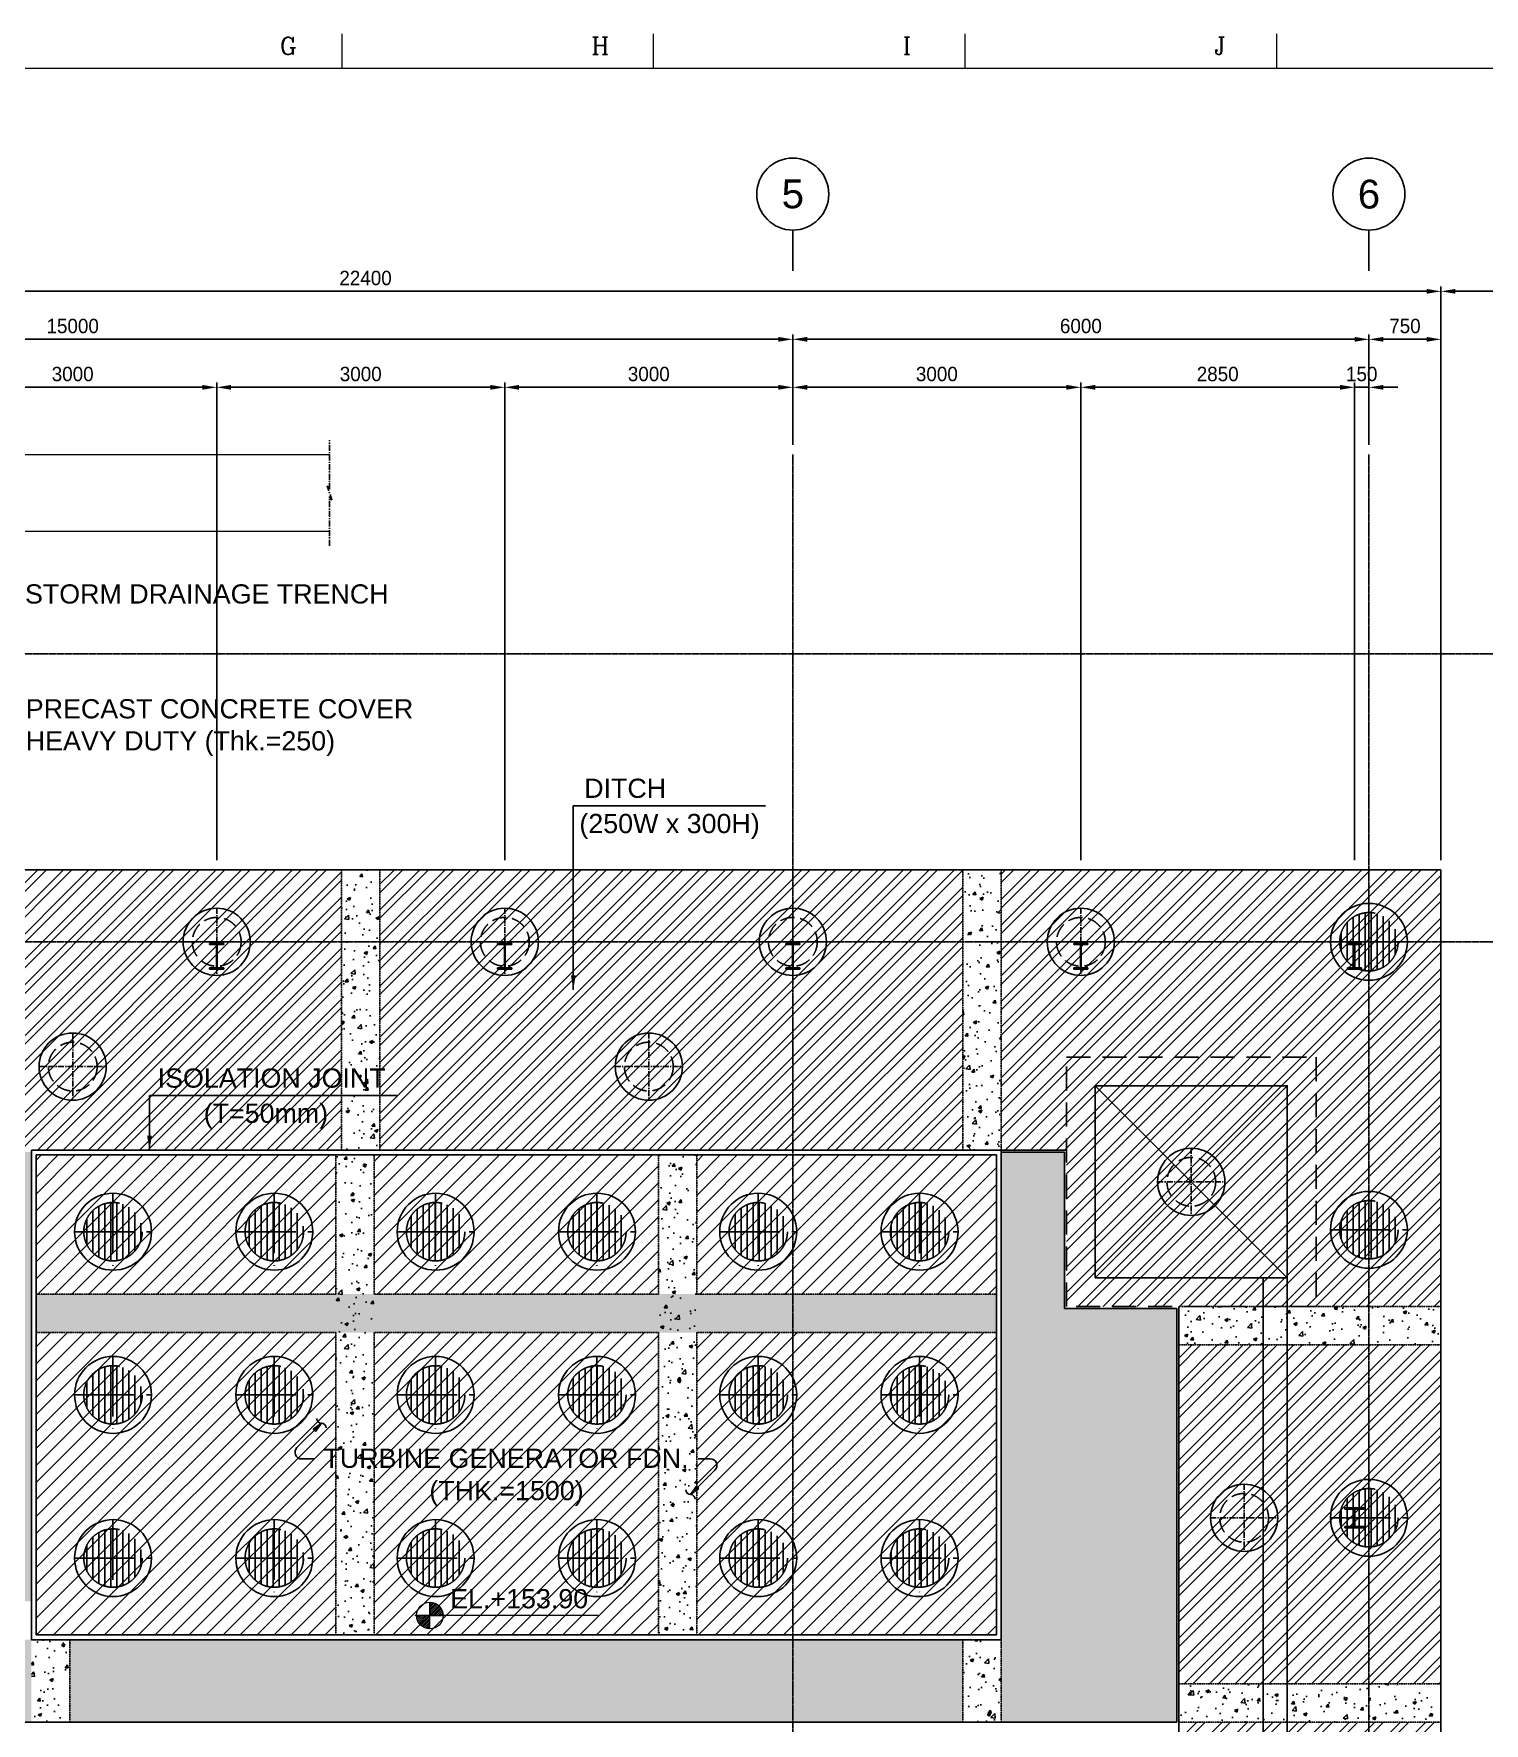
# Model space of a CAD drawing. Header units: millimetres. Extents: x 63700 to 182600, y -289551 to -205451.
# Drawn here: x 84446 to 99552, y -223569 to -205970 of the extents above; entities that cross this region are included whole.
import ezdxf
from ezdxf.enums import TextEntityAlignment as Align

# ---------------------------------------------------------------- set-up
doc = ezdxf.new("R2010")
doc.units = ezdxf.units.MM
doc.header["$LTSCALE"] = 50
for name, pattern in [('CENTER', [2, 1.25, -0.25, 0.25, -0.25]), ('HIDDEN', [0.375, 0.25, -0.125]), ('HIDDEN1', [4.25, 3, -1.25]), ('PHANTOM2', [31.75, 15.875, -3.175, 3.175, -3.175, 3.175, -3.175])]:
    doc.linetypes.add(name, pattern=pattern)
doc.layers.get('Defpoints').update_dxf_attribs({"color": 140})
for name, color, linetype in [('1', 7, 'Continuous'), ('1CEN', 20, 'CENTER'), ('A-CEN01', 1, 'CENTER'), ('C_BLOCK', 7, 'Continuous'), ('C_CEN', 1, 'CENTER'), ('C_CONC', 4, 'Continuous'), ('C_STEEL', 2, 'Continuous'), ('C_TEXT_01', 2, 'Continuous'), ('C_TEXT_GRID NO', 3, 'Continuous'), ('DIM', 7, 'Continuous'), ('DIM-SCALE', 7, 'Continuous'), ('HATCH', 8, 'Continuous'), ('HATCH-2', 4, 'Continuous'), ('Level 2', 7, 'Continuous'), ('PILE', 7, 'HIDDEN1')]:
    doc.layers.add(name, color=color, linetype=linetype)
for name, color, linetype, lineweight in [('ROAD', 4, 'Continuous', 0), ('TAN-TIT', 30, 'Continuous', 0), ('TEXT', 7, 'Continuous', 0)]:
    doc.layers.add(name, color=color, linetype=linetype, lineweight=lineweight)
doc.styles.add('Arial', font='arial.ttf')
doc.styles.add('COM', font='COMPLEX', dxfattribs={"height": 5})
doc.styles.add('돋움', font='')
doc.styles.get('돋움').set_extended_font_data('Dotum')
doc.dimstyles.new('일반도면_0050', dxfattribs={"dimscale": 50, "dimtxt": 3, "dimasz": 3, "dimexe": 1, "dimexo": 2, "dimgap": 1.25, "dimtad": 1, "dimdec": 0, "dimzin": 0, "dimdsep": 46, "dimtxsty": '돋움', "dimcen": -5, "dimclrd": 1, "dimclre": 1, "dimclrt": 7, "dimadec": 8, "dimazin": 0, "dimtfac": 1, "dimtdec": 4, "dimtix": 1, "dimtmove": 2, "dimatfit": 3, "dimfxl": 1, "dimtolj": 1, "dimtzin": 0, "dimarcsym": 0})
pattern_1 = [(50, (63358.14, -1691.44), (358.6301, -31.37607), [37.5, -412.5]), (355, (63358.14, -1691.44), (-69.37567, 376.09607), [30, -330]), (100.4514, (63388.03, -1694.05), (289.2547, 344.71977), [31.8701, -350.57106]), (46.1842, (63358.14, -1591.44), (533.6205, -82.7595), [56.25, -618.75]), (96.6356, (63402.6, -1598.33), (467.3314, 487.0589), [47.8051, -525.8565]), (351.1842, (63358.14, -1591.44), (467.331, 487.0593), [45, -495]), (21, (63408.14, -1616.44), (298.45353, -201.30945), [37.5, -412.5]), (326, (63408.14, -1616.44), (121.65767, 362.575), [30, -330]), (71.4514, (63433, -1633.2), (420.1113, 161.26525), [31.8701, -350.57106]), (37.5, (63358.14, -1691.44), (6.07993, 166.44693), [0, -326, 0, -335, 0, -331.25]), (7.5, (63358.14, -1691.44), (131.53477, 197.20586), [0, -191, 0, -318.5, 0, -126.25]), (327.5, (63246.64, -1691.44), (266.91122, -11.277436), [0, -125, 0, -390, 0, -517.5]), (317.5, (63196.64, -1691.44), (291.59308, 50.0525), [0, -162.5, 0, -259, 0, -367.5])]

# ---------------------------------------------------------------- blocks, each defined once
blk = doc.blocks.new('BORDER')
at = {"layer": 'TAN-TIT'}
for p, q in [((95827, 164680), (95827, 166122)), ((108806, 164680), (108806, 166122)), ((121784, 164680), (121784, 166122)), ((134763, 164680), (134763, 166122)), ((232823, 164680), (4977, 164680))]:
    blk.add_line(p, q, dxfattribs=at)
at = {"layer": 'TAN-TIT', "style": 'COM'}
for s, p in [('G', (93231, 165257)), ('H', (106210, 165257)), ('I', (119188, 165257)), ('J', (132167, 165257))]:
    blk.add_text(s, height=721, dxfattribs=at).set_placement(p)
blk = doc.blocks.new('*D27')
at = {"layer": 'Defpoints', "color": 0, "transparency": 16777216}
for p in [(92351, -209153), (77351, -210353), (92351, -210353)]:
    blk.add_point(p, dxfattribs=at)
at = {"layer": 'DIM-SCALE', "color": 1, "lineweight": -2, "transparency": 16777216}
for p, q in [((77351, -210253), (77351, -209103)), ((77501, -209153), (92201, -209153)), ((92351, -210253), (92351, -209103))]:
    blk.add_line(p, q, dxfattribs=at)
at = {"layer": 'DIM-SCALE', "color": 1, "transparency": 16777216}
for points in [[(77501, -209128), (77501, -209178), (77351, -209153)], [(92201, -209128), (92201, -209178), (92351, -209153)]]:
    blk.add_solid(points, dxfattribs=at)
at = {"layer": 'DIM-SCALE', "color": 7, "transparency": 16777216, "insert": (84851, -209015), "char_height": 150, "attachment_point": 5, "style": '돋움'}
blk.add_mtext('\\A1;15000', dxfattribs=at)
blk = doc.blocks.new('*D28')
at = {"layer": 'Defpoints', "color": 0, "transparency": 16777216}
for p in [(98351, -209153), (92351, -210353), (98351, -210353)]:
    blk.add_point(p, dxfattribs=at)
at = {"layer": 'DIM-SCALE', "color": 1, "lineweight": -2, "transparency": 16777216}
for p, q in [((92351, -210253), (92351, -209103)), ((92501, -209153), (98201, -209153)), ((98351, -210253), (98351, -209103))]:
    blk.add_line(p, q, dxfattribs=at)
at = {"layer": 'DIM-SCALE', "color": 1, "transparency": 16777216}
for points in [[(92501, -209128), (92501, -209178), (92351, -209153)], [(98201, -209128), (98201, -209178), (98351, -209153)]]:
    blk.add_solid(points, dxfattribs=at)
at = {"layer": 'DIM-SCALE', "color": 7, "transparency": 16777216, "insert": (95351, -209015), "char_height": 150, "attachment_point": 5, "style": '돋움'}
blk.add_mtext('\\A1;6000', dxfattribs=at)
blk = doc.blocks.new('*D29')
at = {"layer": 'Defpoints', "color": 0, "transparency": 16777216}
for p in [(99101, -209153), (98351, -210353), (99101, -214679)]:
    blk.add_point(p, dxfattribs=at)
at = {"layer": 'DIM-SCALE', "color": 1, "lineweight": -2, "transparency": 16777216}
for p, q in [((98351, -210253), (98351, -209103)), ((98501, -209153), (98951, -209153)), ((99101, -214579), (99101, -209103))]:
    blk.add_line(p, q, dxfattribs=at)
at = {"layer": 'DIM-SCALE', "color": 1, "transparency": 16777216}
for points in [[(98501, -209128), (98501, -209178), (98351, -209153)], [(98951, -209128), (98951, -209178), (99101, -209153)]]:
    blk.add_solid(points, dxfattribs=at)
at = {"layer": 'DIM-SCALE', "color": 7, "transparency": 16777216, "insert": (98726, -209015), "char_height": 150, "attachment_point": 5, "style": '돋움'}
blk.add_mtext('\\A1;750', dxfattribs=at)
blk = doc.blocks.new('PILE_609')
h = blk.add_hatch()
h.set_pattern_fill('풍화토', color=8, scale=50)
h.set_pattern_definition([(90, (0, 0), (-62.5, 4e-15), [])])
h.paths.add_polyline_path([(154710, -272183, 0.414214), (154406, -272487), (154710, -272487)])
h.paths.add_polyline_path([(154710, -272183), (154710, -272487), (155015, -272487, 0.414214)])
h.paths.add_polyline_path([(155015, -272487), (154710, -272487), (154710, -272792, 0.414214)])
h.paths.add_polyline_path([(154710, -272487), (154406, -272487, 0.414214), (154710, -272792)])
at = {"layer": '1CEN', "ltscale": 10}
for p, q in [((154710, -272087), (154710, -272841)), ((154310, -272487), (155111, -272487))]:
    blk.add_line(p, q, dxfattribs=at)
at = {"layer": 'PILE', "color": 6, "ltscale": 10}
blk.add_circle((154710, -272487), 304, dxfattribs=at)
blk = doc.blocks.new('PILE_508')
at = {"layer": '1CEN'}
for p, q in [((1675911, 530251), (1675911, 530959)), ((1676265, 530605), (1675557, 530605))]:
    blk.add_line(p, q, dxfattribs=at)
at = {"layer": 'PILE', "color": 4}
blk.add_circle((1675911, 530605), 254, dxfattribs=at)
blk = doc.blocks.new('*D35')
at = {"layer": 'Defpoints', "color": 0, "transparency": 16777216}
for p in [(99101, -208653), (99101, -209153), (76701, -214679)]:
    blk.add_point(p, dxfattribs=at)
at = {"layer": 'DIM-SCALE', "color": 1, "lineweight": -2, "transparency": 16777216}
for p, q in [((76701, -214579), (76701, -208603)), ((76851, -208653), (98951, -208653)), ((99101, -209053), (99101, -208603))]:
    blk.add_line(p, q, dxfattribs=at)
at = {"layer": 'DIM-SCALE', "color": 1, "transparency": 16777216}
for points in [[(76851, -208628), (76851, -208678), (76701, -208653)], [(98951, -208628), (98951, -208678), (99101, -208653)]]:
    blk.add_solid(points, dxfattribs=at)
at = {"layer": 'DIM-SCALE', "color": 7, "transparency": 16777216, "insert": (87901, -208515), "char_height": 150, "attachment_point": 5, "style": '돋움'}
blk.add_mtext('\\A1;22400', dxfattribs=at)
blk = doc.blocks.new('*D37')
at = {"layer": 'Defpoints', "color": 0, "transparency": 16777216}
for p in [(99101, -208653), (99101, -214679), (100601, -214679)]:
    blk.add_point(p, dxfattribs=at)
at = {"layer": 'DIM-SCALE', "color": 1, "lineweight": -2, "transparency": 16777216}
for p, q in [((99101, -214579), (99101, -208603)), ((100451, -208653), (99251, -208653)), ((100601, -214579), (100601, -208603))]:
    blk.add_line(p, q, dxfattribs=at)
at = {"layer": 'DIM-SCALE', "color": 1, "transparency": 16777216}
for points in [[(99251, -208628), (99251, -208678), (99101, -208653)], [(100451, -208628), (100451, -208678), (100601, -208653)]]:
    blk.add_solid(points, dxfattribs=at)
at = {"layer": 'DIM-SCALE', "color": 7, "transparency": 16777216, "insert": (99851, -208515), "char_height": 150, "attachment_point": 5, "style": '돋움'}
blk.add_mtext('\\A1;1500', dxfattribs=at)
blk = doc.blocks.new('*D49')
at = {"layer": 'Defpoints', "color": 0, "transparency": 16777216}
for p in [(83351, -209653), (83351, -210353), (86351, -214679)]:
    blk.add_point(p, dxfattribs=at)
at = {"layer": 'DIM-SCALE', "color": 1, "lineweight": -2, "transparency": 16777216}
for p, q in [((83351, -210253), (83351, -209603)), ((86351, -214579), (86351, -209603)), ((86201, -209653), (83501, -209653))]:
    blk.add_line(p, q, dxfattribs=at)
at = {"layer": 'DIM-SCALE', "color": 1, "transparency": 16777216}
for points in [[(83501, -209628), (83501, -209678), (83351, -209653)], [(86201, -209628), (86201, -209678), (86351, -209653)]]:
    blk.add_solid(points, dxfattribs=at)
at = {"layer": 'DIM-SCALE', "color": 7, "transparency": 16777216, "insert": (84851, -209515), "char_height": 150, "attachment_point": 5, "style": '돋움'}
blk.add_mtext('\\A1;3000', dxfattribs=at)
blk = doc.blocks.new('*D50')
at = {"layer": 'Defpoints', "color": 0, "transparency": 16777216}
for p in [(92351, -209653), (92351, -210353), (89351, -214679)]:
    blk.add_point(p, dxfattribs=at)
at = {"layer": 'DIM-SCALE', "color": 1, "lineweight": -2, "transparency": 16777216}
for p, q in [((89351, -214579), (89351, -209603)), ((92351, -210253), (92351, -209603)), ((89501, -209653), (92201, -209653))]:
    blk.add_line(p, q, dxfattribs=at)
at = {"layer": 'DIM-SCALE', "color": 1, "transparency": 16777216}
for points in [[(89501, -209628), (89501, -209678), (89351, -209653)], [(92201, -209628), (92201, -209678), (92351, -209653)]]:
    blk.add_solid(points, dxfattribs=at)
at = {"layer": 'DIM-SCALE', "color": 7, "transparency": 16777216, "insert": (90851, -209515), "char_height": 150, "attachment_point": 5, "style": '돋움'}
blk.add_mtext('\\A1;3000', dxfattribs=at)
blk = doc.blocks.new('*D51')
at = {"layer": 'Defpoints', "color": 0, "transparency": 16777216}
for p in [(89351, -209653), (86351, -214679), (89351, -214679)]:
    blk.add_point(p, dxfattribs=at)
at = {"layer": 'DIM-SCALE', "color": 1, "lineweight": -2, "transparency": 16777216}
for p, q in [((86351, -214579), (86351, -209603)), ((89351, -214579), (89351, -209603)), ((86501, -209653), (89201, -209653))]:
    blk.add_line(p, q, dxfattribs=at)
at = {"layer": 'DIM-SCALE', "color": 1, "transparency": 16777216}
for points in [[(86501, -209628), (86501, -209678), (86351, -209653)], [(89201, -209628), (89201, -209678), (89351, -209653)]]:
    blk.add_solid(points, dxfattribs=at)
at = {"layer": 'DIM-SCALE', "color": 7, "transparency": 16777216, "insert": (87851, -209515), "char_height": 150, "attachment_point": 5, "style": '돋움'}
blk.add_mtext('\\A1;3000', dxfattribs=at)
blk = doc.blocks.new('*D52')
at = {"layer": 'Defpoints', "color": 0, "transparency": 16777216}
for p in [(92351, -209653), (92351, -210353), (95351, -214679)]:
    blk.add_point(p, dxfattribs=at)
at = {"layer": 'DIM-SCALE', "color": 1, "lineweight": -2, "transparency": 16777216}
for p, q in [((92351, -210253), (92351, -209603)), ((95351, -214579), (95351, -209603)), ((95201, -209653), (92501, -209653))]:
    blk.add_line(p, q, dxfattribs=at)
at = {"layer": 'DIM-SCALE', "color": 1, "transparency": 16777216}
for points in [[(92501, -209628), (92501, -209678), (92351, -209653)], [(95201, -209628), (95201, -209678), (95351, -209653)]]:
    blk.add_solid(points, dxfattribs=at)
at = {"layer": 'DIM-SCALE', "color": 7, "transparency": 16777216, "insert": (93851, -209515), "char_height": 150, "attachment_point": 5, "style": '돋움'}
blk.add_mtext('\\A1;3000', dxfattribs=at)
blk = doc.blocks.new('*D53')
at = {"layer": 'Defpoints', "color": 0, "transparency": 16777216}
for p in [(98201, -209653), (95351, -214679), (98201, -214679)]:
    blk.add_point(p, dxfattribs=at)
at = {"layer": 'DIM-SCALE', "color": 1, "lineweight": -2, "transparency": 16777216}
for p, q in [((95351, -214579), (95351, -209603)), ((98201, -214579), (98201, -209603)), ((95501, -209653), (98051, -209653))]:
    blk.add_line(p, q, dxfattribs=at)
at = {"layer": 'DIM-SCALE', "color": 1, "transparency": 16777216}
for points in [[(95501, -209628), (95501, -209678), (95351, -209653)], [(98051, -209628), (98051, -209678), (98201, -209653)]]:
    blk.add_solid(points, dxfattribs=at)
at = {"layer": 'DIM-SCALE', "color": 7, "transparency": 16777216, "insert": (96776, -209515), "char_height": 150, "attachment_point": 5, "style": '돋움'}
blk.add_mtext('\\A1;2850', dxfattribs=at)
blk = doc.blocks.new('*D54')
at = {"layer": 'Defpoints', "color": 0, "transparency": 16777216}
for p in [(98201, -209653), (98351, -210353), (98201, -214679)]:
    blk.add_point(p, dxfattribs=at)
at = {"layer": 'DIM-SCALE', "color": 1, "lineweight": -2, "transparency": 16777216}
for p, q in [((98201, -214579), (98201, -209603)), ((98351, -210253), (98351, -209603)), ((98051, -209653), (97901, -209653)), ((98351, -209653), (98201, -209653)), ((98501, -209653), (98651, -209653))]:
    blk.add_line(p, q, dxfattribs=at)
at = {"layer": 'DIM-SCALE', "color": 1, "transparency": 16777216}
for points in [[(98051, -209628), (98051, -209678), (98201, -209653)], [(98501, -209628), (98501, -209678), (98351, -209653)]]:
    blk.add_solid(points, dxfattribs=at)
at = {"layer": 'DIM-SCALE', "color": 7, "transparency": 16777216, "insert": (98276, -209515), "char_height": 150, "attachment_point": 5, "style": '돋움'}
blk.add_mtext('\\A1;150', dxfattribs=at)
blk = doc.blocks.new('S1')
at = {"layer": 'C_BLOCK', "color": 1, "linetype": 'Continuous'}
for p, q in [((1.58, 7.47), (-3.5, 2.39)), ((-0.15, 6.23), (1.58, 7.47)), ((-0.04, 6.22), (1.28, 7.17)), ((1.28, 7.17), (0.33, 5.84)), ((1.58, 7.47), (0.34, 5.74)), ((0.1, 5.98), (-0.15, 6.23)), ((-0.04, 6.22), (0.33, 5.84)), ((0.06, 6.21), (0.98, 6.87)), ((0.06, 6.21), (0.33, 5.95)), ((0.1, 5.98), (0.34, 5.74)), ((0.17, 6.21), (0.68, 6.57)), ((0.17, 6.21), (0.32, 6.06)), ((0.68, 6.57), (0.32, 6.06)), ((0.98, 6.87), (0.33, 5.95)), ((0, 0), (-2.51, 0))]:
    blk.add_line(p, q, dxfattribs=at)
for centre, radius, start, end in [((1.61, 8.49), 1.02, 181.7902, 268.2045), ((1.55, 6.45), 1.02, 1.7902, 88.2045), ((-2.51, 1.4), 1.4, 135, 270)]:
    blk.add_arc(centre, radius, start, end, dxfattribs=at)
blk = doc.blocks.new('A$C06AE58BE')
at = {"layer": 'C_BLOCK', "color": 1, "linetype": 'Continuous', "lineweight": 0}
for p, q in [((0, 0), (-292, 0)), ((-270, 0), (-288, -19)), ((-228, 0), (-282, -53)), ((-187, 0), (-275, -88)), ((-146, 0), (-264, -118)), ((-104, 0), (-248, -144)), ((-63, 0), (-233, -170)), ((-22, 0), (-217, -195)), ((0, 292), (0, 0)), ((0, -292), (0, 292)), ((0, 263), (27, 290)), ((0, 226), (57, 282)), ((0, 184), (88, 273)), ((0, 143), (120, 263)), ((0, 102), (147, 249)), ((0, 61), (170, 231)), ((0, 19), (193, 213)), ((0, 0), (292, 0)), ((22, 0), (217, 195)), ((63, 0), (233, 170)), ((104, 0), (248, 144)), ((146, 0), (264, 118)), ((187, 0), (275, 88)), ((228, 0), (282, 53)), ((270, 0), (288, 19)), ((0, -19), (-193, -213)), ((0, -61), (-170, -231)), ((0, -102), (-147, -249)), ((0, -143), (-120, -263)), ((0, -184), (-88, -273)), ((0, -226), (-57, -282)), ((0, -263), (-27, -290))]:
    blk.add_line(p, q, dxfattribs=at)
at = {"layer": 'C_BLOCK', "color": 1, "lineweight": 0}
blk.add_circle((0, 0), 292, dxfattribs=at)
blk = doc.blocks.new('A$C63086EBF')
at = {"layer": 'C_CONC', "color": 3}
for p, q in [((1150, -1250), (1150, -14200)), ((1150, -1250), (1400, -1250)), ((1400, -1250), (1400, -13950)), ((20550, -4250), (20550, -14120)), ((20800, -4250), (20800, -14120)), ((1400, -13950), (7350, -13950)), ((1150, -14200), (7350, -14200)), ((20550, -14120), (20800, -14120))]:
    blk.add_line(p, q, dxfattribs=at)

msp = doc.modelspace()

# ---------------------------------------------------------------- hatches: boundary and pattern name
at = {"layer": 'HATCH'}
h = msp.add_hatch(dxfattribs=at)
h.set_pattern_fill('AR-CONC', color=256, scale=50, style=0)
h.set_pattern_definition(pattern_1)
h.paths.add_polyline_path([(88051.1, -214679.1), (87651.1, -214679.1), (87651.1, -217599.1), (88051.1, -217599.1)])
h = msp.add_hatch(dxfattribs=at)
h.set_pattern_fill('AR-CONC', color=256, scale=50, style=0)
h.set_pattern_definition(pattern_1)
h.paths.add_polyline_path([(94521.1, -214679.1), (94121.1, -214679.1), (94121.1, -217599.1), (94521.1, -217599.1)])
h = msp.add_hatch(dxfattribs=at)
h.set_pattern_fill('AR-CONC', color=256, scale=50, style=0)
h.set_pattern_definition(pattern_1)
h.paths.add_polyline_path([(87991.1, -217649.1), (87591.1, -217649.1), (87591.1, -222649.1), (87991.1, -222649.1)])
h = msp.add_hatch(dxfattribs=at)
h.set_pattern_fill('AR-CONC', color=256, scale=50, style=0)
h.set_pattern_definition([(50, (-2413134.16, 285874.13), (358.63009, -31.376067), [37.5, -412.5]), (355, (-2413134.16, 285874.13), (-69.375667, 376.096067), [30, -330]), (100.4514, (-2413104.27, 285871.5), (289.25469, 344.71977), [31.870095, -350.571056]), (46.1842, (-2413134.16, 285974.13), (533.620524, -82.75951), [56.25, -618.75]), (96.6356, (-2413089.7, 285967.23), (467.33135, 487.05894), [47.80514, -525.8565]), (351.1842, (-2413134.16, 285974.13), (467.33097, 487.0593), [45, -495]), (21, (-2413084.16, 285949.13), (298.453526, -201.309445), [37.5, -412.5]), (326, (-2413084.16, 285949.13), (121.657666, 362.57502), [30, -330]), (71.4514, (-2413059.3, 285932.35), (420.111314, 161.26525), [31.870095, -350.571056]), (37.5, (-2413134.16, 285874.13), (6.0799277, 166.446927), [0, -326, 0, -335, 0, -331.25]), (7.5, (-2413134.16, 285874.13), (131.534769, 197.205856), [0, -191, 0, -318.5, 0, -126.25]), (327.5, (-2413245.66, 285874.13), (266.911218, -11.277436), [0, -125, 0, -390, 0, -517.5]), (317.5, (-2413295.66, 285874.13), (291.593085, 50.052491), [0, -162.5, 0, -259, 0, -367.5])])
h.paths.add_polyline_path([(91351.1, -217649.1), (90951.1, -217649.1), (90951.1, -222649.1), (91351.1, -222649.1)])
h = msp.add_hatch(dxfattribs=at)
h.set_pattern_fill('AR-CONC', color=256, scale=50, style=0)
h.set_pattern_definition(pattern_1)
h.paths.add_polyline_path([(84471.1, -219099.1), (84471.1, -219499.1), (94471.1, -219499.1), (94471.1, -219099.1)])
h = msp.add_hatch(dxfattribs=at)
h.set_pattern_fill('AR-CONC', color=256, scale=50, style=0)
h.set_pattern_definition(pattern_1)
h.paths.add_polyline_path([(99101.1, -219629.1), (99101.1, -219229.1), (96371.1, -219229.1), (96371.1, -219629.1)])
h = msp.add_hatch(dxfattribs=at)
h.set_pattern_fill('AR-CONC', color=256, scale=50, style=0)
h.set_pattern_definition(pattern_1)
h.paths.add_polyline_path([(84421.1, -223559.1), (84821.1, -223559.1), (84821.1, -222699.1), (84421.1, -222699.1)])
h = msp.add_hatch(dxfattribs=at)
h.set_pattern_fill('AR-CONC', color=256, scale=50, style=0)
h.set_pattern_definition(pattern_1)
h.paths.add_polyline_path([(94521.1, -223559.1), (94121.1, -223559.1), (94121.1, -222699.1), (94521.1, -222699.1)])
h = msp.add_hatch(dxfattribs=at)
h.set_pattern_fill('AR-CONC', color=256, scale=50, style=0)
h.set_pattern_definition(pattern_1)
h.paths.add_polyline_path([(99101.1, -223559.1), (99101.1, -223159.1), (96371.1, -223159.1), (96371.1, -223559.1)])
at = {"layer": 'HATCH-2'}
h = msp.add_hatch(dxfattribs=at)
h.set_pattern_fill('ANSI32', color=8, scale=500)
h.set_pattern_definition([(45, (-51909.96, 0), (-132.58252, 132.58252), []), (45, (-51821.57, 0), (-132.58252, 132.58252), [])])
h.paths.add_polyline_path([(79301.1, -217999.1), (76701.1, -217999.1), (76701.1, -222839.1), (79301.1, -222839.1)])
h.paths.add_polyline_path([(81651.1, -214679.1), (76701.1, -214679.1), (76701.1, -217599.1), (79301.1, -217599.1), (81651.1, -217599.1)])
h.paths.add_polyline_path([(87651.1, -214679.1), (82051.1, -214679.1), (82051.1, -217599.1), (87651.1, -217599.1)])
h.paths.add_polyline_path([(94121.1, -214679.1), (88051.1, -214679.1), (88051.1, -217599.1), (94121.1, -217599.1)])
h.paths.add_polyline_path([(99101.1, -214679.1), (94521.1, -214679.1), (94521.1, -217599.1), (95201.1, -217599.1), (95201.1, -219229.1), (96371.1, -219229.1), (99101.1, -219229.1)])
h.paths.add_polyline_path([(99101.1, -219629.1), (96371.1, -219629.1), (96371.1, -223159.1), (99101.1, -223159.1)])
h.paths.add_polyline_path([(99101.1, -223559.1), (96371.1, -223559.1), (96371.1, -228799.1), (99101.1, -228799.1)])
h.paths.add_polyline_path([(99101.1, -229199.1), (96371.1, -229199.1), (94521.1, -229199.1), (94521.1, -231179.1), (99101.1, -231179.1)])
h.paths.add_polyline_path([(94121.1, -229199.1), (88051.1, -229199.1), (88051.1, -231179.1), (94121.1, -231179.1)])
h.paths.add_polyline_path([(87651.1, -229199.1), (83731.1, -229199.1), (83731.1, -228479.1), (82051.1, -228479.1), (82051.1, -231179.1), (87651.1, -231179.1)])
h.paths.add_polyline_path([(81651.1, -228479.1), (79301.1, -228479.1), (76701.1, -228479.1), (76701.1, -231179.1), (81651.1, -231179.1)])
h.paths.add_polyline_path([(79301.1, -223239.1), (76701.1, -223239.1), (76701.1, -228079.1), (79301.1, -228079.1)])
h = msp.add_hatch(dxfattribs=at)
h.set_pattern_fill('AR-HBONE', color=8, scale=30)
h.set_pattern_definition([(45, (-51909.96, 0), (0, 169.70563), [360, -120]), (135, (-51825.11, 84.85), (1e-14, 169.70563), [360, -120])])
h.paths.add_polyline_path([(83731.1, -223559.1), (84421.1, -223559.1), (84421.1, -222699.1), (79321.1, -222699.1), (79321.1, -228459.1), (83731.1, -228459.1)])
h.paths.add_polyline_path([(84421.1, -217619.1), (79321.1, -217619.1), (79321.1, -222299.1), (84421.1, -222299.1)])
h.paths.add_polyline_path([(94121.1, -222699.1), (84821.1, -222699.1), (84821.1, -223559.1), (94121.1, -223559.1)])
h.paths.add_polyline_path([(96351.1, -219249.1), (95181.1, -219249.1), (95181.1, -217619.1), (94521.1, -217619.1), (94521.1, -222699.1), (94521.1, -223559.1), (96351.1, -223559.1)])
h = msp.add_hatch(dxfattribs=at)
h.set_pattern_fill('ANSI31', color=8, scale=1000)
h.set_pattern_definition([(45, (-51909.96, 0), (-88.38835, 88.38835), [])])
h.paths.add_polyline_path([(87591.1, -217649.1), (84471.1, -217649.1), (84471.1, -219099.1), (87591.1, -219099.1)])
h.paths.add_polyline_path([(90951.1, -217649.1), (87991.1, -217649.1), (87991.1, -219099.1), (90951.1, -219099.1)])
h.paths.add_polyline_path([(94471.1, -217649.1), (91351.1, -217649.1), (91351.1, -219099.1), (94471.1, -219099.1)])
h.paths.add_polyline_path([(94471.1, -219499.1), (91351.1, -219499.1), (91351.1, -222649.1), (94471.1, -222649.1)])
h.paths.add_polyline_path([(90951.1, -219499.1), (87991.1, -219499.1), (87991.1, -222649.1), (90951.1, -222649.1)])
h.paths.add_polyline_path([(87591.1, -219499.1), (84471.1, -219499.1), (84471.1, -222649.1), (87591.1, -222649.1)])

# ---------------------------------------------------------------- linework, layer by layer
at = {"color": 253}
for centre, radius in [((98351.1, -215429.1), 400.5), ((86351.1, -215429.1), 350), ((89351.1, -215429.1), 350), ((92351.1, -215429.1), 350), ((95351.1, -215429.1), 350), ((84851.1, -216729.1), 350), ((90851.1, -216729.1), 350), ((96500.7, -217929.1), 350), ((85271.1, -218449.1), 400.5), ((86951.1, -218449.1), 400.5), ((88631.1, -218449.1), 400.5), ((90311.1, -218449.1), 400.5), ((91991.1, -218449.1), 400.5), ((93671.1, -218449.1), 400.5), ((98351.1, -218429.1), 400.5), ((85271.1, -220149.1), 400.5), ((86951.1, -220149.1), 400.5), ((88631.1, -220149.1), 400.5), ((90311.1, -220149.1), 400.5), ((91991.1, -220149.1), 400.5), ((93671.1, -220149.1), 400.5), ((98351.1, -221429.1), 400.5), ((97051.1, -221429.1), 350), ((85271.1, -221849.1), 400.5), ((86951.1, -221849.1), 400.5), ((88631.1, -221849.1), 400.5), ((90311.1, -221849.1), 400.5), ((91991.1, -221849.1), 400.5), ((93671.1, -221849.1), 400.5)]:
    msp.add_circle(centre, radius, dxfattribs=at)
at = {"layer": '1CEN', "color": 1, "ltscale": 50}
for p, q in [((97501.1, -216929.1), (95500.4, -218929.1)), ((97501.1, -218929.1), (95501.1, -216929.1))]:
    msp.add_line(p, q, dxfattribs=at)
at = {"layer": 'A-CEN01'}
msp.add_lwpolyline([(87525.9, -211302.6), (87525.9, -210790.1), (87550.9, -210827.6), (87500.9, -210677.6), (87525.9, -210715.1), (87525.9, -210202.6)], dxfattribs=at)
at = {"layer": 'C_BLOCK', "color": 1, "lineweight": 0}
msp.add_line((90322.5, -222447.7), (88416.1, -222447.7), dxfattribs=at)
at = {"layer": 'C_CEN', "color": 1, "ltscale": 0.1}
for p, q in [((92351.1, -210352.6), (92351.1, -233429.1)), ((98351.1, -210352.6), (98351.1, -233429.1)), ((76351.1, -212429.1), (107351.1, -212429.1)), ((76351.1, -215429.1), (107351.1, -215429.1))]:
    msp.add_line(p, q, dxfattribs=at)
at = {"layer": 'C_CONC', "color": 3}
for p, q in [((76701.1, -214679.1), (99101.1, -214679.1)), ((99101.1, -231179.1), (99101.1, -214679.1)), ((94521.1, -217599.1), (95201.1, -217599.1)), ((94521.1, -217619.1), (95181.1, -217619.1)), ((95181.1, -217619.1), (95181.1, -219249.1)), ((96351.1, -219249.1), (95181.1, -219249.1)), ((96351.1, -223559.1), (96351.1, -219249.1)), ((96371.1, -229199.1), (96371.1, -219229.1)), ((96351.1, -223559.1), (83731.1, -223559.1))]:
    msp.add_line(p, q, dxfattribs=at)
at = {"layer": 'C_CONC', "color": 2, "linetype": 'HIDDEN', "ltscale": 0.1}
for p, q in [((87651.1, -217599.1), (87651.1, -214679.1)), ((88051.1, -217599.1), (88051.1, -214679.1)), ((94121.1, -217599.1), (94121.1, -214679.1)), ((94521.1, -217599.1), (94521.1, -214679.1)), ((87591.1, -219099.1), (87591.1, -217649.1)), ((87991.1, -219099.1), (87991.1, -217649.1)), ((90951.1, -219099.1), (90951.1, -217649.1)), ((91351.1, -219099.1), (91351.1, -217649.1)), ((84471.1, -219099.1), (87591.1, -219099.1)), ((87991.1, -219099.1), (90951.1, -219099.1)), ((91351.1, -219099.1), (94471.1, -219099.1)), ((99101.1, -219229.1), (96371.1, -219229.1)), ((84471.1, -219499.1), (87591.1, -219499.1)), ((87591.1, -222649.1), (87591.1, -219499.1)), ((87991.1, -219499.1), (90951.1, -219499.1)), ((87991.1, -222649.1), (87991.1, -219499.1)), ((90951.1, -222649.1), (90951.1, -219499.1)), ((91351.1, -219499.1), (94471.1, -219499.1)), ((91351.1, -222649.1), (91351.1, -219499.1)), ((99101.1, -219629.1), (96371.1, -219629.1)), ((84821.1, -222699.1), (84821.1, -223559.1)), ((94121.1, -222699.1), (94121.1, -223559.1)), ((94521.1, -222699.1), (94521.1, -223559.1)), ((99101.1, -223159.1), (96371.1, -223159.1)), ((99101.1, -223559.1), (96371.1, -223559.1))]:
    msp.add_line(p, q, dxfattribs=at)
at = {"layer": 'C_CONC', "color": 3, "linetype": 'HIDDEN', "ltscale": 20}
msp.add_lwpolyline([(95201.1, -216629.1), (97801.1, -216629.1), (97801.1, -219229.1), (95201.1, -219229.1)], close=True, dxfattribs=at)
at = {"layer": 'C_CONC', "color": 3}
for points in [[(95501.1, -216929.1), (97501.1, -216929.1), (97501.1, -218929.1), (95501.1, -218929.1)], [(84421.1, -217599.1), (94521.1, -217599.1), (94521.1, -222699.1), (84421.1, -222699.1)], [(84471.1, -217649.1), (94471.1, -217649.1), (94471.1, -222649.1), (84471.1, -222649.1)]]:
    msp.add_lwpolyline(points, close=True, dxfattribs=at)
at = {"layer": 'C_STEEL', "extrusion": (0, 0, -1)}
for p, q in [((86277.1, -215445.6), (86425.1, -215445.6)), ((86277.1, -215458.6), (86277.1, -215445.6)), ((86425.1, -215458.6), (86277.1, -215458.6)), ((86347.3, -215458.6), (86354.9, -215458.6)), ((86347.3, -215699.6), (86347.3, -215458.6)), ((86354.9, -215458.6), (86354.9, -215699.6)), ((86425.1, -215445.6), (86425.1, -215458.6)), ((89277.1, -215445.6), (89425.1, -215445.6)), ((89277.1, -215458.6), (89277.1, -215445.6)), ((89425.1, -215458.6), (89277.1, -215458.6)), ((89347.3, -215458.6), (89354.9, -215458.6)), ((89347.3, -215699.6), (89347.3, -215458.6)), ((89354.9, -215458.6), (89354.9, -215699.6)), ((89425.1, -215445.6), (89425.1, -215458.6)), ((92277.1, -215445.6), (92425.1, -215445.6)), ((92277.1, -215458.6), (92277.1, -215445.6)), ((92425.1, -215458.6), (92277.1, -215458.6)), ((92347.3, -215458.6), (92354.9, -215458.6)), ((92347.3, -215699.6), (92347.3, -215458.6)), ((92354.9, -215458.6), (92354.9, -215699.6)), ((92425.1, -215445.6), (92425.1, -215458.6)), ((95277.1, -215445.6), (95425.1, -215445.6)), ((95277.1, -215458.6), (95277.1, -215445.6)), ((95425.1, -215458.6), (95277.1, -215458.6)), ((95347.3, -215458.6), (95354.9, -215458.6)), ((95347.3, -215699.6), (95347.3, -215458.6)), ((95354.9, -215458.6), (95354.9, -215699.6)), ((95425.1, -215445.6), (95425.1, -215458.6)), ((98127.1, -215445.6), (98275.1, -215445.6)), ((98127.1, -215458.6), (98127.1, -215445.6)), ((98275.1, -215458.6), (98127.1, -215458.6)), ((98197.3, -215458.6), (98204.9, -215458.6)), ((98197.3, -215699.6), (98197.3, -215458.6)), ((98204.9, -215458.6), (98204.9, -215699.6)), ((98275.1, -215445.6), (98275.1, -215458.6)), ((86277.1, -215699.6), (86425.1, -215699.6)), ((86277.1, -215712.6), (86277.1, -215699.6)), ((86425.1, -215712.6), (86277.1, -215712.6)), ((86354.9, -215699.6), (86347.3, -215699.6)), ((86425.1, -215699.6), (86425.1, -215712.6)), ((89277.1, -215699.6), (89425.1, -215699.6)), ((89277.1, -215712.6), (89277.1, -215699.6)), ((89425.1, -215712.6), (89277.1, -215712.6)), ((89354.9, -215699.6), (89347.3, -215699.6)), ((89425.1, -215699.6), (89425.1, -215712.6)), ((92277.1, -215699.6), (92425.1, -215699.6)), ((92277.1, -215712.6), (92277.1, -215699.6)), ((92425.1, -215712.6), (92277.1, -215712.6)), ((92354.9, -215699.6), (92347.3, -215699.6)), ((92425.1, -215699.6), (92425.1, -215712.6)), ((95277.1, -215699.6), (95425.1, -215699.6)), ((95277.1, -215712.6), (95277.1, -215699.6)), ((95425.1, -215712.6), (95277.1, -215712.6)), ((95354.9, -215699.6), (95347.3, -215699.6)), ((95425.1, -215699.6), (95425.1, -215712.6)), ((98127.1, -215699.6), (98275.1, -215699.6)), ((98127.1, -215712.6), (98127.1, -215699.6)), ((98275.1, -215712.6), (98127.1, -215712.6)), ((98204.9, -215699.6), (98197.3, -215699.6)), ((98275.1, -215699.6), (98275.1, -215712.6)), ((98098.6, -221324.1), (98303.6, -221324.1)), ((98098.6, -221338.3), (98098.6, -221324.1)), ((98303.6, -221338.3), (98098.6, -221338.3)), ((98196.5, -221338.3), (98205.7, -221338.3)), ((98196.5, -221519.9), (98196.5, -221338.3)), ((98205.7, -221338.3), (98205.7, -221519.9)), ((98303.6, -221324.1), (98303.6, -221338.3)), ((98098.6, -221519.9), (98303.6, -221519.9)), ((98098.6, -221534.1), (98098.6, -221519.9)), ((98303.6, -221534.1), (98098.6, -221534.1)), ((98205.7, -221519.9), (98196.5, -221519.9)), ((98303.6, -221519.9), (98303.6, -221534.1))]:
    msp.add_line(p, q, dxfattribs=at)
at = {"layer": 'DIM'}
for p, q in [((92351.1, -208015.1), (92351.1, -208440.1)), ((98351.1, -208015.1), (98351.1, -208440.1))]:
    msp.add_line(p, q, dxfattribs=at)
for centre in [(92351.1, -207640.1), (98351.1, -207640.1)]:
    msp.add_circle(centre, 375, dxfattribs=at)
at = {"layer": 'ROAD', "color": 8}
for p, q in [((69659.2, -210352.6), (87525.9, -210352.6)), ((69659.2, -211152.6), (87525.9, -211152.6))]:
    msp.add_line(p, q, dxfattribs=at)

# ---------------------------------------------------------------- block references
at = {"layer": '1', "xscale": 0.25, "yscale": 0.25, "zscale": 0.25}
msp.add_blockref('BORDER', (63700.3, -247500.7), dxfattribs=at)
at = {"layer": 'C_BLOCK', "color": 7, "linetype": 'Continuous', "lineweight": 0, "xscale": 50, "yscale": 50, "zscale": 50}
msp.add_blockref('S1', (87361.8, -220816.7), dxfattribs=at)
at = {"layer": 'C_BLOCK', "color": 7, "linetype": 'Continuous', "lineweight": 0, "xscale": 50, "yscale": 50, "zscale": 50, "rotation": 180}
msp.add_blockref('S1', (91364.8, -220813.9), dxfattribs=at)
at = {"layer": 'C_CONC'}
for p in [(-56359.1, 57058.2), (-69439.1, 54038.2), (-67759.1, 54038.2), (-66079.1, 54038.2), (-64399.1, 54038.2), (-62719.1, 54038.2), (-61039.1, 54038.2), (-56359.1, 54058.2), (-69439.1, 52338.2), (-67759.1, 52338.2), (-66079.1, 52338.2), (-64399.1, 52338.2), (-62719.1, 52338.2), (-61039.1, 52338.2), (-56359.1, 51058.2), (-69439.1, 50638.2), (-67759.1, 50638.2), (-66079.1, 50638.2), (-64399.1, 50638.2), (-62719.1, 50638.2), (-61039.1, 50638.2)]:
    msp.add_blockref('PILE_609', p, dxfattribs=at)
at = {"layer": 'C_CONC', "linetype": 'PHANTOM2', "ltscale": 2}
msp.add_blockref('A$C63086EBF', (76701.1, -214679.1), dxfattribs=at)
at = {"layer": 'Level 2', "xscale": 0.4761904761904761, "yscale": 0.4761904761904761, "zscale": 0.4761904761904761}
msp.add_blockref('A$C06AE58BE', (88571.2, -222447.7), dxfattribs=at)
at = {"layer": 'TEXT', "color": 4, "rotation": 180}
for p in [(1762262.6, 315175.8), (1765262.6, 315175.8), (1768262.6, 315175.8), (1771262.6, 315175.8), (1760762.6, 313875.8), (1766762.6, 313875.8), (1772412.2, 312675.8), (1772962.6, 309175.8)]:
    msp.add_blockref('PILE_508', p, dxfattribs=at)

# ---------------------------------------------------------------- texts
at = {"layer": 'C_TEXT_01', "style": 'Arial'}
for s, p in [('DITCH', (90178.4, -213829.7)), ('(250W x 300H)', (90128.2, -214197)), ('ISOLATION JOINT', (85736, -216848.3)), ('(T=50mm)', (86215.8, -217215.6)), ('EL.+153.90', (88783, -222272.1))]:
    msp.add_text(s, height=200, dxfattribs=at).set_placement(p, align=Align.MIDDLE_LEFT)
for s, p in [('TURBINE GENERATOR FDN.', (87462.7, -220909)), ('(THK.=1500)', (88565.4, -221245.9))]:
    msp.add_text(s, height=200, dxfattribs=at).set_placement(p)
at = {"layer": 'C_TEXT_01', "char_height": 200, "attachment_point": 4, "style": 'Arial'}
for s, insert in [('\\A1;STORM DRAINAGE TRENCH', (84354.3, -211806.7)), ('\\A1;PRECAST CONCRETE COVER\\PHEAVY DUTY (Thk.=250)', (84362.4, -213198.4))]:
    msp.add_mtext(s, dxfattribs=dict(at, insert=insert))
at = {"layer": 'C_TEXT_GRID NO', "color": 3, "linetype": 'Continuous', "style": 'Arial'}
for s, p in [('5', (92351.1, -207640.1)), ('6', (98351.1, -207640.1))]:
    msp.add_text(s, height=300, dxfattribs=at).set_placement(p, align=Align.MIDDLE)

# ---------------------------------------------------------------- dimensions: what is measured, and where the dimension line sits
at = {"layer": 'DIM-SCALE', "color": 8}
for base, p1, p2, picture, middle in [((99101.1, -208652.6), (76701.1, -214679.1), (99101.1, -209152.6), '*D35', (87901.1, -208515)), ((92351.1, -209152.6), (77351.1, -210352.6), (92351.1, -210352.6), '*D27', (84851.1, -209015))]:
    dim = msp.add_linear_dim(base=base, p1=p1, p2=p2, dimstyle='일반도면_0050', dxfattribs=at)
    dim.commit()
    dim.dimension.update_dxf_attribs({"geometry": picture, "text_midpoint": middle})
at = {"layer": 'DIM-SCALE'}
for base, p1, p2, picture, middle in [((99101.1, -208652.6), (100601.1, -214679.1), (99101.1, -214679.1), '*D37', (99851.1, -208515)), ((83351.1, -209652.6), (86351.1, -214679.1), (83351.1, -210352.6), '*D49', (84851.1, -209515)), ((92351.1, -209652.6), (95351.1, -214679.1), (92351.1, -210352.6), '*D52', (93851.1, -209515)), ((98201.1, -209652.6), (98351.1, -210352.6), (98201.1, -214679.1), '*D54', (98276.1, -209515))]:
    dim = msp.add_linear_dim(base=base, p1=p1, p2=p2, angle=180, dimstyle='일반도면_0050', dxfattribs=at)
    dim.commit()
    dim.dimension.update_dxf_attribs({"geometry": picture, "text_midpoint": middle})
for base, p1, p2, picture, middle in [((98351.1, -209152.6), (92351.1, -210352.6), (98351.1, -210352.6), '*D28', (95351.1, -209015)), ((99101.1, -209152.6), (98351.1, -210352.6), (99101.1, -214679.1), '*D29', (98726.1, -209015)), ((89351.1, -209652.6), (86351.1, -214679.1), (89351.1, -214679.1), '*D51', (87851.1, -209515)), ((92351.1, -209652.6), (89351.1, -214679.1), (92351.1, -210352.6), '*D50', (90851.1, -209515)), ((98201.1, -209652.6), (95351.1, -214679.1), (98201.1, -214679.1), '*D53', (96776.1, -209515))]:
    dim = msp.add_linear_dim(base=base, p1=p1, p2=p2, dimstyle='일반도면_0050', dxfattribs=at)
    dim.commit()
    dim.dimension.update_dxf_attribs({"geometry": picture, "text_midpoint": middle})

# ---------------------------------------------------------------- leaders
for points in [[(90065.1, -215929.1), (90065.1, -214011.7), (92065.1, -214011.7)], [(85650.9, -217599.1), (85650.9, -217030.3), (88231.3, -217030.3)]]:
    msp.add_leader(points, dimstyle='일반도면_0050', dxfattribs=at)

doc.saveas('drawing.dxf')
